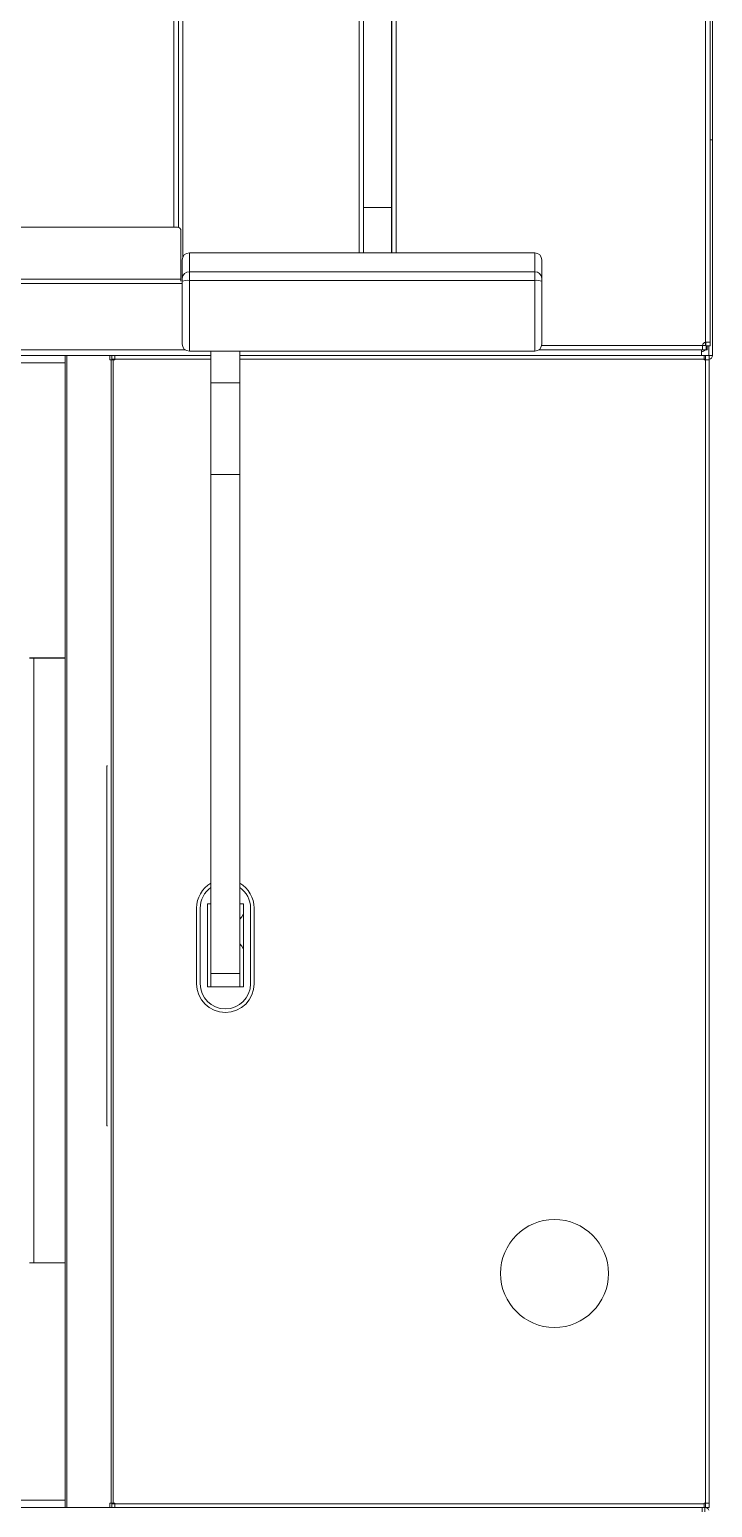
# Model space of a CAD drawing. Header units: millimetres. Extents: x 54215 to 67697, y 23496 to 56611.
# Drawn here: x 57389.03 to 57408.02, y 38836.06 to 38877.12 of the extents above; entities that cross this region are included whole.
import ezdxf

# ---------------------------------------------------------------- set-up
doc = ezdxf.new("R2010")
doc.units = ezdxf.units.MM
doc.layers.add('no3_ahsap gorunus arka kalın', color=43, linetype='Continuous', lineweight=15)
doc.layers.add('t_mutfakekipmans2000', color=165, linetype='Continuous')

# ---------------------------------------------------------------- blocks, each defined once
blk = doc.blocks.new('fırın')
at = {"layer": 't_mutfakekipmans2000', "linetype": 'Continuous', "lineweight": 0}
for p, q in [((9798.527, -390.414), (9798.527, -448.916)), ((9789.609, -452.06), (9789.609, -390.547)), ((9789.73, -452.06), (9789.73, -390.547)), ((9798.338, -390.547), (9798.338, -454.546)), ((9798.459, -390.547), (9798.459, -454.546)), ((9783.805, -391.216), (9783.805, -452.173)), ((9788.703, -391.216), (9788.703, -452.06)), ((9788.824, -391.216), (9788.824, -452.06)), ((9789.608, -391.096), (9789.608, -450.796)), ((9783.553, -451.346), (9783.553, -392.786)), ((9783.683, -451.352), (9783.683, -392.78)), ((9783.684, -392.78), (9783.684, -451.352)), ((9798.459, -448.916), (9798.527, -448.916)), ((9798.527, -448.921), (9798.459, -448.921)), ((9798.527, -448.921), (9798.527, -448.916)), ((9798.527, -454.916), (9798.527, -448.921)), ((9788.824, -450.796), (9789.608, -450.796)), ((9789.608, -452.06), (9789.608, -450.796)), ((9789.608, -450.796), (9789.608, -450.796)), ((9783.65, -451.346), (9727.55, -451.346)), ((9783.75, -452.795), (9783.75, -451.446)), ((9793.585, -452.06), (9783.985, -452.06)), ((9783.985, -452.06), (9783.985, -452.587)), ((9793.585, -452.587), (9793.585, -452.06)), ((9783.785, -452.77), (9783.785, -452.26)), ((9793.785, -452.26), (9793.785, -452.77)), ((9727.45, -452.795), (9783.75, -452.795)), ((9783.75, -452.795), (9783.75, -452.846)), ((9783.785, -452.849), (9783.785, -452.77)), ((9783.785, -454.59), (9783.785, -452.849)), ((9783.985, -452.587), (9783.985, -452.824)), ((9783.985, -452.587), (9793.585, -452.587)), ((9793.585, -452.824), (9783.985, -452.824)), ((9783.985, -452.824), (9783.985, -454.79)), ((9793.585, -452.824), (9793.585, -452.587)), ((9793.585, -454.79), (9793.585, -452.824)), ((9793.785, -452.77), (9793.785, -452.849)), ((9793.785, -452.849), (9793.785, -454.59)), ((9727.45, -452.916), (9783.684, -452.916)), ((9783.785, -452.916), (9783.684, -452.916)), ((9783.684, -452.916), (9783.684, -452.916)), ((9717.535, -454.916), (9780.535, -454.916)), ((9783.874, -454.756), (9721.373, -454.756)), ((9780.535, -486.916), (9780.535, -454.916)), ((9780.535, -454.916), (9780.574, -454.916)), ((9780.574, -486.916), (9780.574, -454.916)), ((9780.574, -454.916), (9781.771, -454.916)), ((9781.771, -454.916), (9781.771, -455.036)), ((9781.832, -454.916), (9781.771, -454.916)), ((9781.832, -454.916), (9781.832, -455.036)), ((9781.916, -454.916), (9781.832, -454.916)), ((9781.916, -455.017), (9781.916, -454.916)), ((9784.585, -454.916), (9781.916, -454.916)), ((9783.985, -454.79), (9793.585, -454.79)), ((9784.585, -454.79), (9784.585, -455.669)), ((9785.385, -454.79), (9785.385, -455.669)), ((9798.293, -454.916), (9785.385, -454.916)), ((9793.696, -454.756), (9798.249, -454.756)), ((9793.78, -454.635), (9798.249, -454.635)), ((9798.221, -454.756), (9798.221, -454.916)), ((9798.236, -454.802), (9798.221, -454.814)), ((9798.249, -454.756), (9798.249, -454.636)), ((9798.348, -454.636), (9798.249, -454.636)), ((9798.348, -454.756), (9798.249, -454.756)), ((9798.293, -454.916), (9798.293, -455.017)), ((9798.293, -454.916), (9798.335, -454.916)), ((9798.335, -454.916), (9798.435, -454.916)), ((9798.335, -455.036), (9798.335, -454.916)), ((9798.338, -454.636), (9798.338, -454.546)), ((9798.459, -454.546), (9798.339, -454.546)), ((9798.339, -454.546), (9798.339, -454.645)), ((9798.348, -454.645), (9798.459, -454.645)), ((9798.348, -454.645), (9798.348, -454.756)), ((9798.348, -454.756), (9798.381, -454.756)), ((9798.381, -454.645), (9798.381, -454.756)), ((9798.427, -454.916), (9798.427, -454.645)), ((9798.527, -454.916), (9798.427, -454.916)), ((9798.435, -455.036), (9798.435, -454.916)), ((9798.459, -454.546), (9798.459, -454.645)), ((9717.535, -455.117), (9780.535, -455.117)), ((9781.771, -455.036), (9781.808, -455.036)), ((9781.808, -486.796), (9781.808, -455.036)), ((9781.808, -455.036), (9781.869, -455.036)), ((9781.916, -455.016), (9781.832, -455.016)), ((9781.869, -486.796), (9781.869, -455.036)), ((9781.869, -455.036), (9781.916, -455.036)), ((9781.916, -455.036), (9781.916, -455.017)), ((9784.585, -455.017), (9781.916, -455.017)), ((9798.293, -455.017), (9785.385, -455.017)), ((9798.293, -455.016), (9798.335, -455.016)), ((9798.293, -455.017), (9798.293, -455.036)), ((9798.293, -455.036), (9798.334, -455.036)), ((9798.334, -455.036), (9798.334, -455.016)), ((9798.334, -486.796), (9798.334, -455.036)), ((9798.334, -455.036), (9798.435, -455.036)), ((9798.435, -455.017), (9798.436, -455.017)), ((9798.435, -486.796), (9798.435, -455.036)), ((9798.436, -455.017), (9798.436, -486.815)), ((9784.585, -455.669), (9785.385, -455.669)), ((9784.585, -455.669), (9784.585, -458.214)), ((9785.385, -455.669), (9785.385, -458.214)), ((9784.585, -458.214), (9785.385, -458.214)), ((9784.585, -458.214), (9784.585, -472.08)), ((9785.385, -458.214), (9785.385, -472.08)), ((9779.535, -463.315), (9780.535, -463.315)), ((9779.535, -463.316), (9779.785, -463.316)), ((9779.656, -463.317), (9779.535, -463.317)), ((9779.656, -463.317), (9779.656, -480.117)), ((9780.535, -463.317), (9779.656, -463.317)), ((9779.743, -463.317), (9779.739, -463.316)), ((9779.785, -463.317), (9779.785, -463.315)), ((9779.885, -463.317), (9779.885, -463.315)), ((9779.886, -463.317), (9779.886, -463.315)), ((9781.705, -466.316), (9781.685, -466.316)), ((9781.685, -466.316), (9781.685, -476.316)), ((9784.185, -470.266), (9784.185, -472.366)), ((9784.285, -470.266), (9784.285, -472.366)), ((9784.485, -472.45), (9784.485, -470.15)), ((9784.485, -470.15), (9784.585, -470.15)), ((9785.385, -470.15), (9785.485, -470.15)), ((9785.485, -470.15), (9785.485, -472.45)), ((9785.685, -472.366), (9785.685, -470.266)), ((9785.785, -472.366), (9785.785, -470.266)), ((9784.585, -472.08), (9785.385, -472.08)), ((9784.585, -472.08), (9784.585, -472.45)), ((9785.385, -472.08), (9785.385, -472.45)), ((9785.485, -472.45), (9784.485, -472.45)), ((9781.685, -476.316), (9781.705, -476.316)), ((9779.535, -480.117), (9780.535, -480.117)), ((9780.535, -480.117), (9779.656, -480.117)), ((9717.535, -486.715), (9780.535, -486.715)), ((9717.535, -486.916), (9780.535, -486.916)), ((9780.535, -486.916), (9780.574, -486.916)), ((9780.574, -486.916), (9781.771, -486.916)), ((9781.771, -486.796), (9781.771, -486.916)), ((9781.808, -486.796), (9781.771, -486.796)), ((9781.832, -486.916), (9781.771, -486.916)), ((9781.869, -486.796), (9781.808, -486.796)), ((9781.832, -486.796), (9781.832, -486.916)), ((9781.832, -486.816), (9781.916, -486.816)), ((9781.832, -486.916), (9781.916, -486.916)), ((9781.916, -486.796), (9781.869, -486.796)), ((9781.916, -486.815), (9781.916, -486.796)), ((9781.916, -486.815), (9798.293, -486.815)), ((9781.916, -486.916), (9781.916, -486.815)), ((9798.143, -486.916), (9781.916, -486.916)), ((9795.914, -486.917), (9795.914, -486.916)), ((9796.913, -486.917), (9796.913, -486.916)), ((9798.143, -486.916), (9798.241, -486.916)), ((9798.241, -487.036), (9798.241, -486.916)), ((9798.241, -486.916), (9798.314, -486.916)), ((9798.334, -486.796), (9798.293, -486.796)), ((9798.293, -486.796), (9798.293, -486.815)), ((9798.293, -486.815), (9798.293, -486.916)), ((9798.334, -486.916), (9798.314, -486.916)), ((9798.314, -487.036), (9798.314, -486.916)), ((9798.435, -486.796), (9798.334, -486.796)), ((9798.334, -486.916), (9798.334, -486.796)), ((9798.335, -486.916), (9798.334, -486.916)), ((9798.335, -486.916), (9798.335, -486.796)), ((9798.335, -486.916), (9798.435, -486.916)), ((9798.435, -486.916), (9798.435, -486.796)), ((9798.435, -486.815), (9798.436, -486.815)), ((9798.435, -486.82), (9798.436, -486.815))]:
    blk.add_line(p, q, dxfattribs=at)
at = {"layer": 't_mutfakekipmans2000', "linetype": 'Continuous', "lineweight": 0, "flags": 128}
for points in [[(9785.485, -470.426), (9785.438, -470.511), (9785.385, -470.571)], [(9785.385, -471.261), (9785.438, -471.321), (9785.485, -471.406)]]:
    blk.add_lwpolyline(points, dxfattribs=at)
at = {"layer": 't_mutfakekipmans2000', "linetype": 'Continuous', "lineweight": 0}
blk.add_circle((9794.135, -480.416), 1.5, dxfattribs=at)
for centre, radius, start, end in [((9783.65, -451.446), 0.1, 0, 90), ((9783.985, -452.26), 0.2, 90, 180), ((9793.585, -452.26), 0.2, 0, 90), ((9783.976, -452.779), 0.192, 87.4901, 177.2512), ((9783.936, -453.248), 0.427, 83.3706, 110.697), ((9793.593, -452.779), 0.192, 2.7497, 92.5107), ((9793.634, -453.248), 0.427, 69.3036, 96.6293), ((9783.985, -454.59), 0.2, 180, 270), ((9793.585, -454.59), 0.2, 270, 0), ((9798.221, -454.643), 0.16, 270, 315.0694), ((9798.348, -454.645), 0.1, 95.8602, 174.1398), ((9798.427, -454.916), 0.0001, 270, 0), ((9798.427, -454.916), 0.1, 274.5884, 0), ((9784.985, -470.266), 0.8, 120, 180), ((9784.985, -470.266), 0.7, 124.8499, 180), ((9784.985, -470.266), 0.8, 0, 60), ((9784.985, -470.266), 0.7, 0, 55.1501), ((9784.985, -472.366), 0.8, 180, 0), ((9784.985, -472.366), 0.7, 180, 0), ((9798.314, -487.037), 0.121, 22.4992, 90)]:
    blk.add_arc(centre, radius, start, end, dxfattribs=at)
for points, knots in [([(9798.249, -454.635), (9798.249, -454.651), (9798.249, -454.683), (9798.248, -454.723), (9798.249, -454.751), (9798.249, -454.754), (9798.249, -454.756)], [0, 0, 0, 0, 0.249991, 0.500016, 0.750015, 1, 1, 1, 1]), ([(9798.459, -454.546), (9798.457, -454.546), (9798.454, -454.545), (9798.426, -454.545), (9798.386, -454.545), (9798.354, -454.546), (9798.338, -454.546)], [0, 0, 0, 0, 0.249985, 0.499973, 0.749996, 1, 1, 1, 1])]:
    blk.add_open_spline(points, degree=3, knots=knots, dxfattribs=at)

msp = doc.modelspace()

# ---------------------------------------------------------------- block references
at = {"layer": 'no3_ahsap gorunus arka kalın'}
msp.add_blockref('fırın', (47609.494, 39322.977), dxfattribs=at)

doc.saveas('drawing.dxf')
